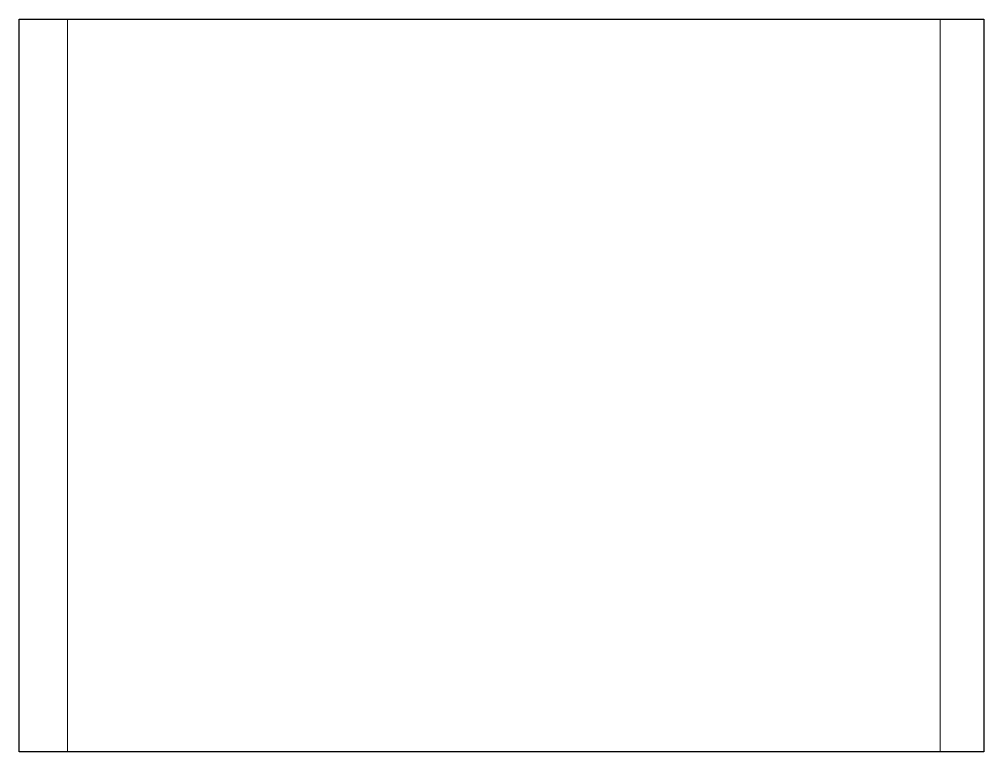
# Paper-space layout 'Layout1' of a CAD drawing. Header units: inches. Extents: x 0.1 to 10.7, y 0.1 to 8.1.
import ezdxf

# ---------------------------------------------------------------- set-up
doc = ezdxf.new("R2010")
doc.units = ezdxf.units.IN
doc.header["$MEASUREMENT"] = 0
doc.layers.add('Border Box', color=1, linetype='Continuous', lineweight=35)

psp = doc.layouts.get("Layout1")

# ---------------------------------------------------------------- linework, layer by layer
psp.add_lwpolyline([(0.086, 8.123), (10.711, 8.123), (10.711, 0.052), (0.086, 0.052)], close=True)

# ---------------------------------------------------------------- viewports
at = {"layer": 'Border Box'}
psp.add_viewport(center=(5.423, 4.087), size=(9.615, 8.07054), view_center_point=(14719.599, 16462.86), view_height=1099.70377, dxfattribs=at)

doc.saveas('drawing.dxf')
